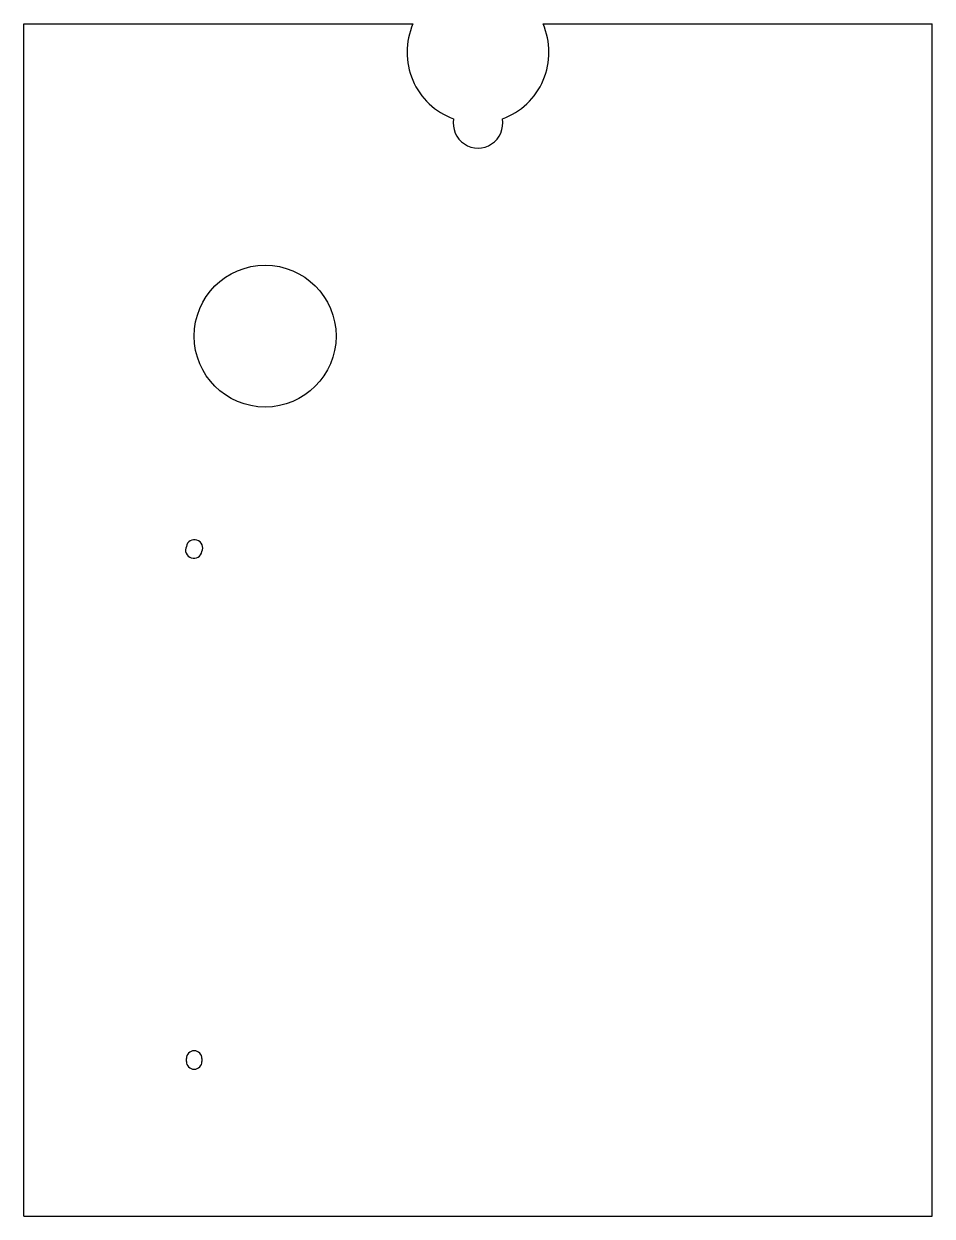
# Model space of a CAD drawing. Header units: millimetres. Extents: x -120 to 520, y -470 to 370.
import ezdxf

# ---------------------------------------------------------------- set-up
doc = ezdxf.new("R2010")
doc.units = ezdxf.units.MM

msp = doc.modelspace()

# ---------------------------------------------------------------- linework, layer by layer
for p, q in [((-120, 370), (154.17, 370)), ((-120, -470), (-120, 370)), ((245.83, 370), (520, 370)), ((520, -470), (520, 370)), ((-5.5, -361), (-5.5, -359)), ((5.5, -359), (5.5, -361)), ((-120, -470), (520, -470))]:
    msp.add_line(p, q)
msp.add_circle((50, 150), 50)
for centre, radius, start, end in [((200, 350), 50, -203.57818, -110.15732), ((200, 350), 50, -69.84268, 23.57818), ((200, 300), 17.5, -190.07866, 10.07866), ((-0.59, -0.81), 5.5, 152.11895, 255.28797), ((0, 1), 5.5, 428.87438, 532.04339), ((0.59, 0.81), 5.5, 332.11895, 435.28797), ((0, -1), 5.5, 248.87438, 352.04339), ((0, -359), 5.5, 0, 180), ((0, -361), 5.5, 180, 360)]:
    msp.add_arc(centre, radius, start, end)

doc.saveas('drawing.dxf')
